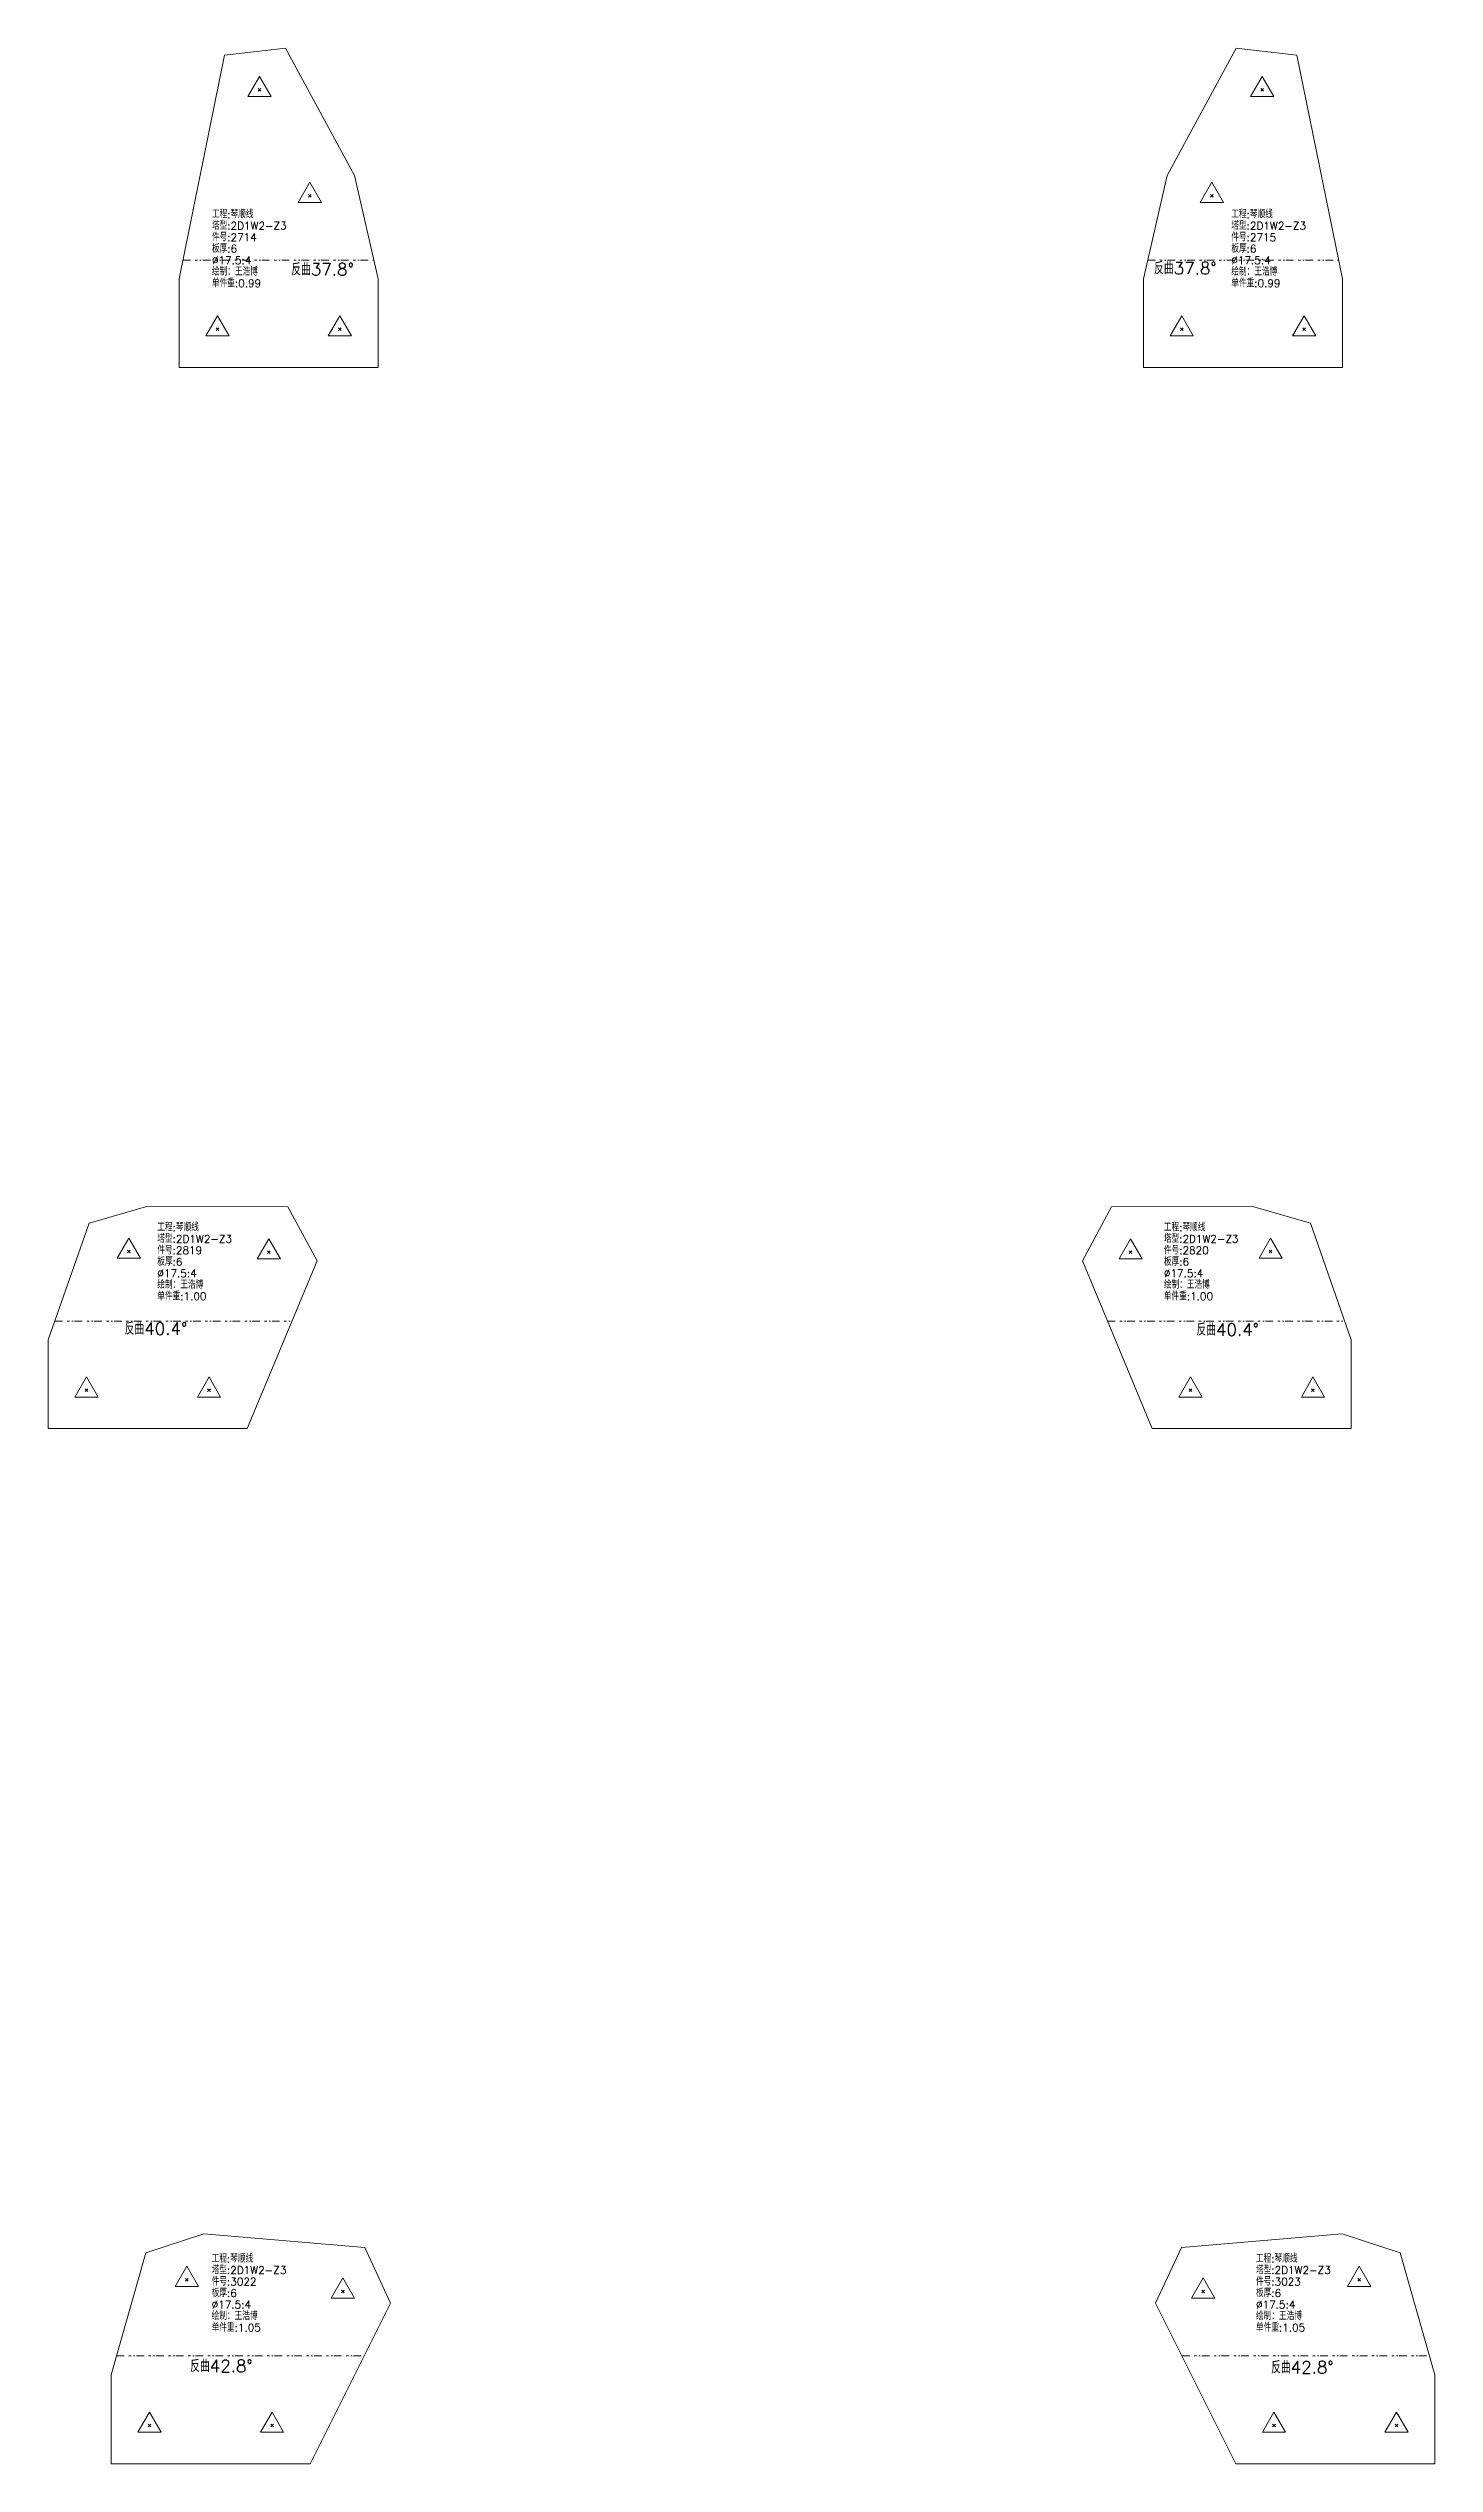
# Model space of a CAD drawing. Extents: x -580 to 8755, y 0 to 14723.
# Drawn here: x 4592 to 5498, y 2351 to 3929 of the extents above; entities that cross this region are included whole.
import ezdxf
from ezdxf.enums import TextEntityAlignment as Align

# ---------------------------------------------------------------- set-up
doc = ezdxf.new("R2010")
doc.units = 0
doc.header["$MEASUREMENT"] = 0
doc.linetypes.add('自定义线型', pattern=[12.9, 5, -3, 1.5, -2, 0.4, -1])
doc.layers.add('1', color=7, linetype='CONTINUOUS', lineweight=25)
doc.styles.get("Standard").update_dxf_attribs({"font": 'simplex.shx', "width": 0.7, "height": 3, "bigfont": 'gbhzfs.shx'})

msp = doc.modelspace()

# ---------------------------------------------------------------- linework, layer by layer
at = {"layer": '1', "color": 7, "linetype": 'Continuous', "lineweight": 18}
for p, q in [((4747.42443, 3928.84959), (4707.68651, 3924.2782)), ((4792.48463, 3845.83081), (4747.42443, 3928.84959)), ((5368.54342, 3928.84959), (5323.48323, 3845.83081)), ((5408.28135, 3924.2782), (5368.54342, 3928.84959)), ((4707.68651, 3924.2782), (4677.98393, 3778.33664)), ((5437.98393, 3778.33664), (5408.28135, 3924.2782)), ((4807.98393, 3778.33664), (4792.48463, 3845.83081)), ((5323.48323, 3845.83081), (5307.98393, 3778.33664)), ((4677.98393, 3778.33664), (4677.98393, 3720.33664)), ((4807.98393, 3720.33664), (4807.98393, 3778.33664)), ((5307.98393, 3778.33664), (5307.98393, 3720.33664)), ((5437.98393, 3720.33664), (5437.98393, 3778.33664)), ((4677.98393, 3720.33664), (4807.98393, 3720.33664)), ((5307.98393, 3720.33664), (5437.98393, 3720.33664)), ((4657.53972, 3172.5412), (4619.06699, 3161.59366)), ((4749.05466, 3172.09831), (4657.53972, 3172.5412)), ((4768.10589, 3136.92658), (4749.05466, 3172.09831)), ((5287.15712, 3172.09831), (5268.10589, 3136.92658)), ((5378.67206, 3172.5412), (5287.15712, 3172.09831)), ((5417.14479, 3161.59366), (5378.67206, 3172.5412)), ((4619.06699, 3161.59366), (4592.46155, 3085.32081)), ((5443.75023, 3085.32081), (5417.14479, 3161.59366)), ((4722.46155, 3027.32081), (4768.10589, 3136.92658)), ((5268.10589, 3136.92658), (5313.75023, 3027.32081)), ((4592.46155, 3085.32081), (4592.46155, 3027.32081)), ((5443.75023, 3027.32081), (5443.75023, 3085.32081)), ((4592.46155, 3027.32081), (4722.46155, 3027.32081)), ((5313.75023, 3027.32081), (5443.75023, 3027.32081)), ((4694.07602, 2501.4515), (4656.09868, 2488.89277)), ((4799.17251, 2492.46425), (4694.07602, 2501.4515)), ((5437.83227, 2501.4515), (5332.73578, 2492.46425)), ((5475.80961, 2488.89277), (5437.83227, 2501.4515)), ((4656.09868, 2488.89277), (4633.63495, 2409.26063)), ((4815.95415, 2456.15479), (4799.17251, 2492.46425)), ((5332.73578, 2492.46425), (5315.95415, 2456.15479)), ((5498.27334, 2409.26063), (5475.80961, 2488.89277)), ((4763.63495, 2351.26063), (4815.95415, 2456.15479)), ((5315.95415, 2456.15479), (5368.27334, 2351.26063)), ((4633.63495, 2409.26063), (4633.63495, 2351.26063)), ((5498.27334, 2351.26063), (5498.27334, 2409.26063)), ((4633.63495, 2351.26063), (4763.63495, 2351.26063)), ((5368.27334, 2351.26063), (5498.27334, 2351.26063))]:
    msp.add_line(p, q, dxfattribs=at)
at = {"layer": '1', "color": 7, "linetype": 'Continuous', "lineweight": 13}
for p, q in [((4730.41259, 3910.47769), (4722.83509, 3897.35269)), ((4722.83509, 3897.35269), (4737.99009, 3897.35269)), ((4729.53759, 3900.85269), (4731.28759, 3902.60269)), ((4731.28759, 3900.85269), (4729.53759, 3902.60269)), ((4737.99009, 3897.35269), (4730.41259, 3910.47769)), ((5385.55526, 3910.47769), (5377.97776, 3897.35269)), ((5377.97776, 3897.35269), (5393.13276, 3897.35269)), ((5384.68026, 3900.85269), (5386.43026, 3902.60269)), ((5386.43026, 3900.85269), (5384.68026, 3902.60269)), ((5393.13276, 3897.35269), (5385.55526, 3910.47769)), ((4763.33921, 3841.33147), (4755.76171, 3828.20647)), ((4770.91671, 3828.20647), (4763.33921, 3841.33147)), ((5352.62864, 3841.33147), (5345.05114, 3828.20647)), ((5360.20614, 3828.20647), (5352.62864, 3841.33147)), ((4755.76171, 3828.20647), (4770.91671, 3828.20647)), ((4762.46421, 3831.70647), (4764.21421, 3833.45647)), ((4764.21421, 3831.70647), (4762.46421, 3833.45647)), ((5345.05114, 3828.20647), (5360.20614, 3828.20647)), ((5351.75364, 3831.70647), (5353.50364, 3833.45647)), ((5353.50364, 3831.70647), (5351.75364, 3833.45647)), ((4702.98393, 3754.08664), (4695.40643, 3740.96164)), ((4695.40643, 3740.96164), (4710.56143, 3740.96164)), ((4702.10893, 3744.46164), (4703.85893, 3746.21164)), ((4703.85893, 3744.46164), (4702.10893, 3746.21164)), ((4710.56143, 3740.96164), (4702.98393, 3754.08664)), ((4782.98393, 3754.08664), (4775.40643, 3740.96164)), ((4775.40643, 3740.96164), (4790.56143, 3740.96164)), ((4782.10893, 3744.46164), (4783.85893, 3746.21164)), ((4783.85893, 3744.46164), (4782.10893, 3746.21164)), ((4790.56143, 3740.96164), (4782.98393, 3754.08664)), ((5332.98393, 3754.08664), (5325.40643, 3740.96164)), ((5325.40643, 3740.96164), (5340.56143, 3740.96164)), ((5332.10893, 3744.46164), (5333.85893, 3746.21164)), ((5333.85893, 3744.46164), (5332.10893, 3746.21164)), ((5340.56143, 3740.96164), (5332.98393, 3754.08664)), ((5412.98393, 3754.08664), (5405.40643, 3740.96164)), ((5405.40643, 3740.96164), (5420.56143, 3740.96164)), ((5412.10893, 3744.46164), (5413.85893, 3746.21164)), ((5413.85893, 3744.46164), (5412.10893, 3746.21164)), ((5420.56143, 3740.96164), (5412.98393, 3754.08664)), ((4645.14557, 3151.77197), (4637.56807, 3138.64697)), ((4644.27057, 3142.14697), (4646.02057, 3143.89697)), ((4646.02057, 3142.14697), (4644.27057, 3143.89697)), ((4652.72307, 3138.64697), (4645.14557, 3151.77197)), ((4736.59794, 3151.35542), (4729.02044, 3138.23042)), ((4735.72294, 3141.73042), (4737.47294, 3143.48042)), ((4737.47294, 3141.73042), (4735.72294, 3143.48042)), ((4744.17544, 3138.23042), (4736.59794, 3151.35542)), ((5299.61384, 3151.35542), (5292.03634, 3138.23042)), ((5298.73884, 3141.73042), (5300.48884, 3143.48042)), ((5300.48884, 3141.73042), (5298.73884, 3143.48042)), ((5307.19134, 3138.23042), (5299.61384, 3151.35542)), ((5391.06621, 3151.77197), (5383.48871, 3138.64697)), ((5390.19121, 3142.14697), (5391.94121, 3143.89697)), ((5391.94121, 3142.14697), (5390.19121, 3143.89697)), ((5398.64371, 3138.64697), (5391.06621, 3151.77197)), ((4637.56807, 3138.64697), (4652.72307, 3138.64697)), ((4729.02044, 3138.23042), (4744.17544, 3138.23042)), ((5292.03634, 3138.23042), (5307.19134, 3138.23042)), ((5383.48871, 3138.64697), (5398.64371, 3138.64697)), ((4617.46155, 3061.07081), (4609.88405, 3047.94581)), ((4625.03905, 3047.94581), (4617.46155, 3061.07081)), ((4697.46155, 3061.07081), (4689.88405, 3047.94581)), ((4705.03905, 3047.94581), (4697.46155, 3061.07081)), ((5338.75023, 3061.07081), (5331.17273, 3047.94581)), ((5346.32773, 3047.94581), (5338.75023, 3061.07081)), ((5418.75023, 3061.07081), (5411.17273, 3047.94581)), ((5426.32773, 3047.94581), (5418.75023, 3061.07081)), ((4609.88405, 3047.94581), (4625.03905, 3047.94581)), ((4616.58655, 3051.44581), (4618.33655, 3053.19581)), ((4618.33655, 3051.44581), (4616.58655, 3053.19581)), ((4689.88405, 3047.94581), (4705.03905, 3047.94581)), ((4696.58655, 3051.44581), (4698.33655, 3053.19581)), ((4698.33655, 3051.44581), (4696.58655, 3053.19581)), ((5331.17273, 3047.94581), (5346.32773, 3047.94581)), ((5337.87523, 3051.44581), (5339.62523, 3053.19581)), ((5339.62523, 3051.44581), (5337.87523, 3053.19581)), ((5411.17273, 3047.94581), (5426.32773, 3047.94581)), ((5417.87523, 3051.44581), (5419.62523, 3053.19581)), ((5419.62523, 3051.44581), (5417.87523, 3053.19581)), ((4682.93655, 2480.1863), (4675.35905, 2467.0613)), ((4690.51405, 2467.0613), (4682.93655, 2480.1863)), ((5448.97174, 2480.1863), (5441.39424, 2467.0613)), ((5456.54924, 2467.0613), (5448.97174, 2480.1863)), ((4675.35905, 2467.0613), (4690.51405, 2467.0613)), ((4682.06155, 2470.5613), (4683.81155, 2472.3113)), ((4683.81155, 2470.5613), (4682.06155, 2472.3113)), ((4784.86992, 2472.571), (4777.29242, 2459.446)), ((4783.99492, 2462.946), (4785.74492, 2464.696)), ((4785.74492, 2462.946), (4783.99492, 2464.696)), ((4792.44742, 2459.446), (4784.86992, 2472.571)), ((5347.03838, 2472.571), (5339.46088, 2459.446)), ((5346.16338, 2462.946), (5347.91338, 2464.696)), ((5347.91338, 2462.946), (5346.16338, 2464.696)), ((5354.61588, 2459.446), (5347.03838, 2472.571)), ((5441.39424, 2467.0613), (5456.54924, 2467.0613)), ((5448.09674, 2470.5613), (5449.84674, 2472.3113)), ((5449.84674, 2470.5613), (5448.09674, 2472.3113)), ((4777.29242, 2459.446), (4792.44742, 2459.446)), ((5339.46088, 2459.446), (5354.61588, 2459.446)), ((4658.63495, 2385.01063), (4651.05745, 2371.88563)), ((4666.21245, 2371.88563), (4658.63495, 2385.01063)), ((4738.63495, 2385.01063), (4731.05745, 2371.88563)), ((4746.21245, 2371.88563), (4738.63495, 2385.01063)), ((5393.27334, 2385.01063), (5385.69584, 2371.88563)), ((5400.85084, 2371.88563), (5393.27334, 2385.01063)), ((5473.27334, 2385.01063), (5465.69584, 2371.88563)), ((5480.85084, 2371.88563), (5473.27334, 2385.01063)), ((4651.05745, 2371.88563), (4666.21245, 2371.88563)), ((4657.75995, 2375.38563), (4659.50995, 2377.13563)), ((4659.50995, 2375.38563), (4657.75995, 2377.13563)), ((4731.05745, 2371.88563), (4746.21245, 2371.88563)), ((4737.75995, 2375.38563), (4739.50995, 2377.13563)), ((4739.50995, 2375.38563), (4737.75995, 2377.13563)), ((5385.69584, 2371.88563), (5400.85084, 2371.88563)), ((5392.39834, 2375.38563), (5394.14834, 2377.13563)), ((5394.14834, 2375.38563), (5392.39834, 2377.13563)), ((5465.69584, 2371.88563), (5480.85084, 2371.88563)), ((5472.39834, 2375.38563), (5474.14834, 2377.13563)), ((5474.14834, 2375.38563), (5472.39834, 2377.13563))]:
    msp.add_line(p, q, dxfattribs=at)
at = {"layer": '1', "color": 190, "linetype": '自定义线型', "lineweight": 13}
for p, q in [((4680.43759, 3790.39253), (4805.21543, 3790.39253)), ((5310.75243, 3790.39253), (5435.53027, 3790.39253)), ((4596.72052, 3097.53048), (4751.69974, 3097.53048)), ((5284.51204, 3097.53048), (5439.49126, 3097.53048)), ((4637.11937, 2421.61262), (4798.72518, 2421.61262)), ((5333.18312, 2421.61262), (5494.78892, 2421.61262))]:
    msp.add_line(p, q, dxfattribs=at)

# ---------------------------------------------------------------- texts
at = {"layer": '1', "color": 7, "linetype": 'Continuous', "lineweight": 18}
for s, p in [('工程:琴顺线', (4699.38819, 3816.40891)), ('工程:琴顺线', (5365.38819, 3816.40891)), ('件号:2714', (4699.38819, 3801.40891)), ('塔型:2D1W2-Z3', (4699.38819, 3808.90891)), ('件号:2715', (5365.38819, 3801.40891)), ('塔型:2D1W2-Z3', (5365.38819, 3808.90891)), ('板厚:6', (4699.38819, 3793.90891)), ('%%c17.5:4', (4699.38819, 3786.40891)), ('板厚:6', (5365.38819, 3793.90891)), ('%%c17.5:4', (5365.38819, 3786.40891)), ('绘制：王浩博', (4699.38819, 3778.90891)), ('单件重:0.99', (4699.38819, 3771.40891)), ('绘制：王浩博', (5365.38819, 3778.90891)), ('单件重:0.99', (5365.38819, 3771.40891)), ('工程:琴顺线', (4663.68798, 3154.7468)), ('工程:琴顺线', (5321.33232, 3154.7468)), ('件号:2819', (4663.68798, 3139.7468)), ('塔型:2D1W2-Z3', (4663.68798, 3147.2468)), ('件号:2820', (5321.33232, 3139.7468)), ('塔型:2D1W2-Z3', (5321.33232, 3147.2468)), ('板厚:6', (4663.68798, 3132.2468)), ('绘制：王浩博', (4663.68798, 3117.2468)), ('%%c17.5:4', (4663.68798, 3124.7468)), ('板厚:6', (5321.33232, 3132.2468)), ('绘制：王浩博', (5321.33232, 3117.2468)), ('%%c17.5:4', (5321.33232, 3124.7468)), ('单件重:1.00', (4663.68798, 3109.7468)), ('单件重:1.00', (5321.33232, 3109.7468)), ('塔型:2D1W2-Z3', (4699.19881, 2473.67185)), ('工程:琴顺线', (4699.19881, 2481.17185)), ('塔型:2D1W2-Z3', (5381.518, 2473.67185)), ('工程:琴顺线', (5381.518, 2481.17185)), ('件号:3022', (4699.19881, 2466.17185)), ('板厚:6', (4699.19881, 2458.67185)), ('件号:3023', (5381.518, 2466.17185)), ('板厚:6', (5381.518, 2458.67185)), ('绘制：王浩博', (4699.19881, 2443.67185)), ('%%c17.5:4', (4699.19881, 2451.17185)), ('绘制：王浩博', (5381.518, 2443.67185)), ('%%c17.5:4', (5381.518, 2451.17185)), ('单件重:1.05', (4699.19881, 2436.17185)), ('单件重:1.05', (5381.518, 2436.17185))]:
    msp.add_text(s, height=5, dxfattribs=at).set_placement(p, align=Align.BOTTOM_LEFT)
at = {"layer": '1', "color": 7, "linetype": 'Continuous', "lineweight": 13}
for s, p in [('反曲37.8%%d', (4771.64821, 3778.06615)), ('反曲37.8%%d', (5335.37924, 3778.83604)), ('反曲40.4%%d', (4662.78523, 3086.22584)), ('反曲40.4%%d', (5363.04722, 3085.60975)), ('反曲42.8%%d', (4705.61098, 2408.70715)), ('反曲42.8%%d', (5411.87584, 2407.8508))]:
    msp.add_text(s, height=8, dxfattribs=at).set_placement(p, align=Align.BOTTOM_CENTER)

doc.saveas('drawing.dxf')
